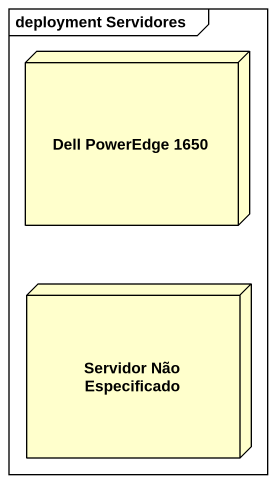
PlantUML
@startuml
mainframe deployment Servidores
node "Dell PowerEdge 1650" as Dell_PowerEdge_1650
node "Servidor Não Especificado" as Servidor_Não_Especificado
@enduml
